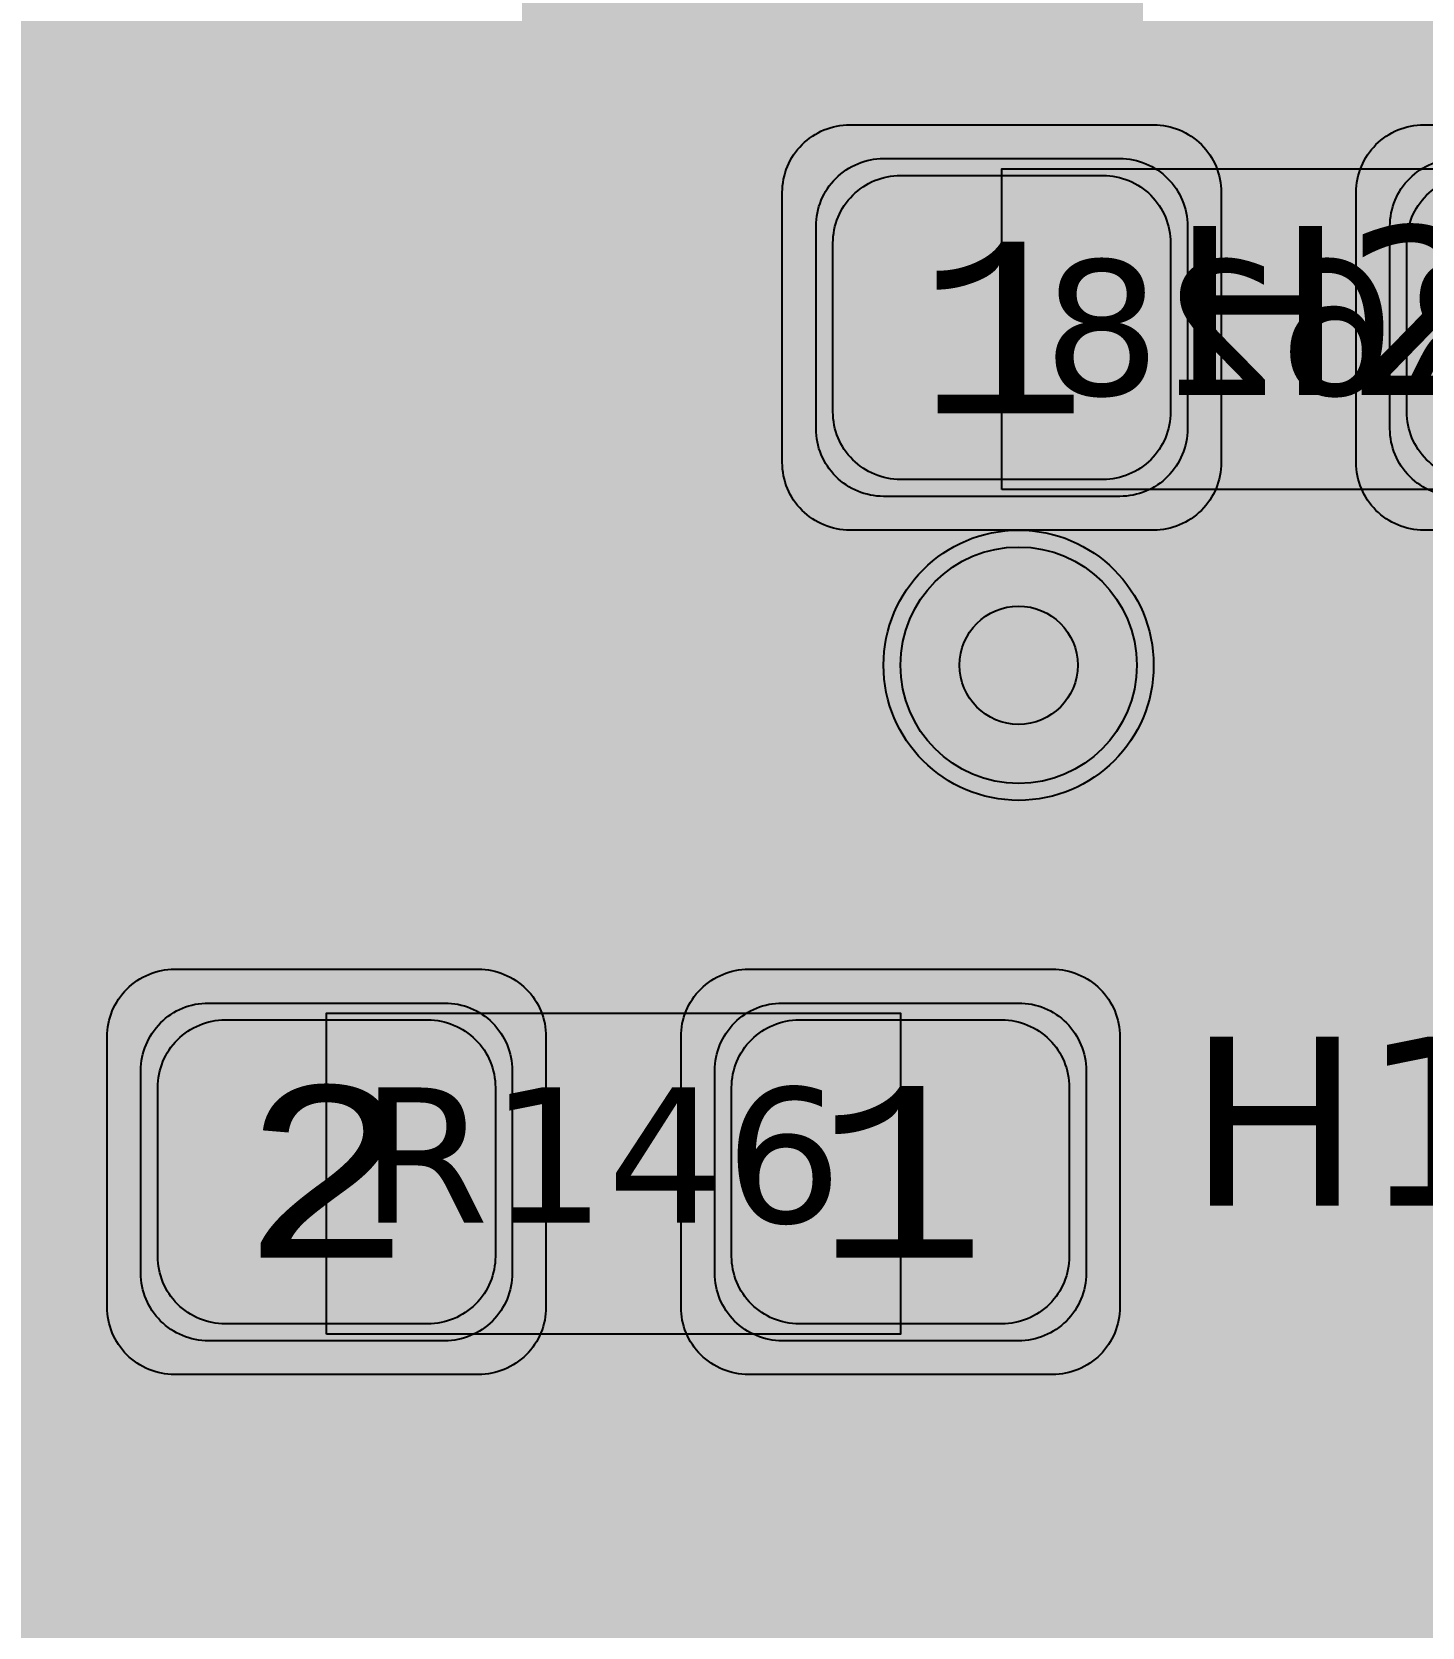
# Model space of a CAD drawing. Extents: x -28 to 199, y -61 to 255.
# Drawn here: x 161.277 to 165.395, y 140.652 to 145.375 of the extents above; entities that cross this region are included whole.
import ezdxf
from ezdxf.enums import TextEntityAlignment as Align

# ---------------------------------------------------------------- set-up
doc = ezdxf.new("R2010")
doc.units = 0
doc.header["$MEASUREMENT"] = 0
for name, color, linetype in [('ASSEMBLY_OUTLINES_BTM', 191, 'CONTINUOUS'), ('ASSEMBLY_OUTLINES_TOP', 102, 'CONTINUOUS'), ('ASSEMBLY_PART_NUMBERS_BTM', 191, 'CONTINUOUS'), ('ASSEMBLY_PART_NUMBERS_TOP', 102, 'CONTINUOUS'), ('ASSEMBLY_REF_DES_BTM', 191, 'CONTINUOUS'), ('ASSEMBLY_REF_DES_TOP', 102, 'CONTINUOUS'), ('DRILL_DRAWING', 21, 'CONTINUOUS'), ('GENERATED_SILKSCREEN_BTM', 255, 'CONTINUOUS'), ('GENERATED_SILKSCREEN_TOP', 140, 'CONTINUOUS'), ('PART_PADS_SMD_BTM', 10, 'CONTINUOUS'), ('PART_PADS_SMD_TOP', 150, 'CONTINUOUS'), ('PIN_NUMBERS_BTM', 8, 'CONTINUOUS'), ('PIN_NUMBERS_TOP', 8, 'CONTINUOUS'), ('PLACEMENT_OUTLINES_BTM', 222, 'CONTINUOUS'), ('PLACEMENT_OUTLINES_TOP', 130, 'CONTINUOUS'), ('PLANE_SHAPES_LAYER_2', 230, 'CONTINUOUS'), ('PLANE_SHAPES_LAYER_3', 81, 'CONTINUOUS'), ('SILKSCREEN_OUTLINES_BTM', 211, 'CONTINUOUS'), ('SILKSCREEN_OUTLINES_TOP', 150, 'CONTINUOUS'), ('SILKSCREEN_REF_DES_BTM', 211, 'CONTINUOUS'), ('SILKSCREEN_REF_DES_TOP', 150, 'CONTINUOUS'), ('SOLDERMASK_PADS_BTM', 12, 'CONTINUOUS'), ('SOLDERMASK_PADS_TOP', 180, 'CONTINUOUS'), ('SOLDERPASTE_PADS_BTM', 12, 'CONTINUOUS'), ('SOLDERPASTE_PADS_TOP', 180, 'CONTINUOUS'), ('TRACES_LAYER_2', 230, 'CONTINUOUS'), ('TRACES_LAYER_BOTTOM', 10, 'CONTINUOUS'), ('TRACES_LAYER_TOP', 150, 'CONTINUOUS'), ('VIA_HOLES_LAYER_2', 30, 'CONTINUOUS'), ('VIA_HOLES_LAYER_3', 30, 'CONTINUOUS'), ('VIA_HOLES_LAYER_BOTTOM', 30, 'CONTINUOUS'), ('VIA_HOLES_LAYER_TOP', 30, 'CONTINUOUS'), ('VIA_PADS_LAYER_2', 230, 'CONTINUOUS'), ('VIA_PADS_LAYER_3', 81, 'CONTINUOUS'), ('VIA_PADS_LAYER_BOTTOM', 10, 'CONTINUOUS'), ('VIA_PADS_LAYER_TOP', 150, 'CONTINUOUS')]:
    doc.layers.add(name, color=color, linetype=linetype)
doc.styles.add('COURIER_NEW', font='COUR.TTF')
doc.styles.add('VERDANA', font='verdana.TTF')
doc.styles.add('VERIBEST_GERBER_0', font='txt')

msp = doc.modelspace()

# ---------------------------------------------------------------- hatches: boundary and pattern name
at = {"layer": 'PLANE_SHAPES_LAYER_2'}
h = msp.add_hatch(color=256, dxfattribs=at)
h.paths.add_polyline_path([(169.5, 129.25), (149.5, 129.25), (142.25, 122), (142.25, 90.5), (147.5, 90.5), (147.5, 80), (154, 80), (154, 69.25), (131.75, 69.25), (131.75, 73.25), (121.25, 73.25), (121.25, 81), (110.5, 81), (110.5, 125.75), (106.5, 125.75), (106.5, 128.75), (93.5, 128.75), (93.5, 120.25), (91.75, 120.25), (91.75, 121.5), (80, 121.5), (80, 118.25), (73.25, 118.25), (73.25, 124.5), (67.5, 124.5), (67.5, 128), (57.75, 128), (57.75, 120.25), (55.25, 120.25), (55.25, 121.5), (47.5, 121.5), (47.5, 119), (35, 119), (35, 134.75), (32.75, 134.75), (32.75, 159.75), (29.25, 159.75), (29.25, 175.25), (22.5, 175.25), (22.5, 195.25), (17.25, 195.25), (17.25, 198), (22.5, 198), (22.5, 216.5), (40.25, 216.5), (40.25, 235.5), (54.5, 235.5), (54.5, 254), (87.25, 254), (87.25, 236.25), (86.25, 236.25), (86.25, 228.75), (81, 228.75), (81, 218.75), (95.25, 218.75), (95.25, 194.5), (87, 194.5), (87, 172), (131.1, 172), (131.1, 208.75), (115.5, 208.75), (115.5, 213.75), (106.75, 213.75), (106.75, 218.75), (110.25, 222.25), (110.25, 226.25), (142.5, 226.25), (142.5, 221.5), (160.5, 221.5), (160.5, 240.75), (169.5, 240.75)])
h.paths.add_polyline_path([(35.5, 149.5), (41.75, 149.5), (41.75, 152), (39.25, 152), (39.25, 154), (37.75, 154), (37.75, 152), (35.5, 152)], flags=16)
h.paths.add_polyline_path([(37.5, 125.75), (37.5, 128.75), (42.75, 128.75), (42.75, 125.75)], flags=16)
h.paths.add_polyline_path([(52, 127.75), (52, 130.75), (54.25, 130.75), (54.25, 127.75)], flags=16)
h.paths.add_polyline_path([(50.75, 219.5), (50.75, 226.5), (71.75, 226.5), (71.75, 219.5)], flags=16)
h.paths.add_polyline_path([(66.5, 150.75), (66.5, 177.5), (72.25, 177.5), (72.25, 150.75)], flags=16)
h.paths.add_polyline_path([(47.25, 185.25), (73, 185.25), (73, 188.25), (70.25, 188.25), (70.25, 191), (47.25, 191)], flags=16)
h.paths.add_polyline_path([(84.5, 208), (84.5, 212.75), (85, 212.75), (85, 208)], flags=16)
h.paths.add_polyline_path([(61.5, 137.25), (87.75, 137.25), (87.75, 140.5), (84.75, 140.5), (84.75, 143), (61.5, 143)], flags=16)
h.paths.add_polyline_path([(88.75, 127), (88.75, 130), (91, 130), (91, 127)], flags=16)
h.paths.add_polyline_path([(85.5, 130.25), (85.5, 132.5), (91, 132.5), (91, 130.25)], flags=16)
h.paths.add_polyline_path([(108.75, 142.25), (135.75, 142.25), (135.75, 145.75), (132.25, 145.75), (132.25, 149), (108.75, 149)], flags=16)
h.paths.add_polyline_path([(114.25, 126.75), (140.75, 126.75), (140.75, 129.75), (137.25, 129.75), (137.25, 133), (114.25, 133)], flags=16)
h.paths.add_polyline_path([(155.25, 180.25), (166.25, 180.25), (166.25, 186.25), (152.25, 186.25), (152.25, 183), (155.25, 183)], flags=16)
at = {"layer": 'PLANE_SHAPES_LAYER_3'}
h = msp.add_hatch(color=256, dxfattribs=at)
h.paths.add_polyline_path([(169.5, 129.25), (149.5, 129.25), (142.25, 122), (142.25, 90.5), (147.5, 90.5), (147.5, 80), (154, 80), (154, 69.25), (131.75, 69.25), (131.75, 73.25), (121.25, 73.25), (121.25, 81), (110.5, 81), (110.5, 125.75), (106.5, 125.75), (106.5, 128.75), (93.5, 128.75), (93.5, 120.25), (91.75, 120.25), (91.75, 121.5), (80, 121.5), (80, 118.25), (73.25, 118.25), (73.25, 124.5), (67.5, 124.5), (67.5, 127.75), (58.25, 127.75), (58.25, 130.25), (88.75, 130.25), (88.75, 127), (91, 127), (91, 132.5), (55, 132.5), (55, 131.25), (52, 131.25), (52, 127.75), (55, 127.75), (55, 127.25), (57.75, 127.25), (57.75, 120.25), (55.25, 120.25), (55.25, 121.5), (47.5, 121.5), (47.5, 119), (35, 119), (35, 134.75), (32.75, 134.75), (32.75, 159.75), (29.25, 159.75), (29.25, 175.25), (22.5, 175.25), (22.5, 195.25), (17.25, 195.25), (17.25, 198), (22.5, 198), (22.5, 216.5), (40.25, 216.5), (40.25, 235.5), (54.5, 235.5), (54.5, 254), (87.25, 254), (87.25, 236.25), (86.25, 236.25), (86.25, 228.75), (81, 228.75), (81, 218.75), (95.25, 218.75), (95.25, 194.5), (87, 194.5), (87, 172), (131.1, 172), (131.1, 208.75), (115.5, 208.75), (115.5, 213.75), (106.75, 213.75), (106.75, 218.75), (110.25, 222.25), (110.25, 226.25), (142.5, 226.25), (142.5, 221.5), (160.5, 221.5), (160.5, 240.75), (169.5, 240.75)])
h.paths.add_polyline_path([(35.5, 149.5), (41.75, 149.5), (41.75, 152), (39.25, 152), (39.25, 154), (37.75, 154), (37.75, 152), (35.5, 152)], flags=16)
h.paths.add_polyline_path([(37.5, 125.75), (37.5, 128.75), (42.75, 128.75), (42.75, 125.75)], flags=16)
h.paths.add_polyline_path([(50.75, 219.5), (50.75, 226.5), (71.75, 226.5), (71.75, 219.5)], flags=16)
h.paths.add_polyline_path([(66.5, 150.75), (66.5, 177.5), (72.25, 177.5), (72.25, 150.75)], flags=16)
h.paths.add_polyline_path([(47.25, 185.25), (73, 185.25), (73, 188.25), (70.25, 188.25), (70.25, 191), (47.25, 191)], flags=16)
h.paths.add_polyline_path([(84.5, 208), (84.5, 212.75), (85, 212.75), (85, 208)], flags=16)
h.paths.add_polyline_path([(61.5, 137.25), (87.75, 137.25), (87.75, 140.5), (84.75, 140.5), (84.75, 143), (61.5, 143)], flags=16)
h.paths.add_polyline_path([(108.75, 142.25), (135.75, 142.25), (135.75, 145.75), (132.25, 145.75), (132.25, 149), (108.75, 149)], flags=16)
h.paths.add_polyline_path([(114.25, 126.75), (140.75, 126.75), (140.75, 129.75), (137.25, 129.75), (137.25, 133), (114.25, 133)], flags=16)
h.paths.add_polyline_path([(155.25, 180.25), (166.25, 180.25), (166.25, 186.25), (152.25, 186.25), (152.25, 183), (155.25, 183)], flags=16)
at = {"layer": 'VIA_HOLES_LAYER_2'}
h = msp.add_hatch(color=256, dxfattribs=at)
edge = h.paths.add_edge_path()
edge.add_arc((164.2, 143.5), 0.175, 0, 360)
at = {"layer": 'VIA_HOLES_LAYER_3'}
h = msp.add_hatch(color=256, dxfattribs=at)
edge = h.paths.add_edge_path()
edge.add_arc((164.2, 143.5), 0.175, 0, 360)
at = {"layer": 'VIA_HOLES_LAYER_BOTTOM'}
h = msp.add_hatch(color=256, dxfattribs=at)
edge = h.paths.add_edge_path()
edge.add_arc((164.2, 143.5), 0.175, 0, 360)
at = {"layer": 'VIA_HOLES_LAYER_TOP'}
h = msp.add_hatch(color=256, dxfattribs=at)
edge = h.paths.add_edge_path()
edge.add_arc((164.2, 143.5), 0.175, 0, 360)

# ---------------------------------------------------------------- linework, layer by layer
at = {"layer": 'ASSEMBLY_OUTLINES_BTM'}
msp.add_lwpolyline([(164.15, 144.02), (164.15, 144.97), (165.85, 144.97), (165.85, 144.02)], close=True, dxfattribs=at)
at = {"layer": 'ASSEMBLY_OUTLINES_TOP'}
msp.add_lwpolyline([(162.15, 141.52), (162.15, 142.47), (163.85, 142.47), (163.85, 141.52)], close=True, dxfattribs=at)
at = {"layer": 'GENERATED_SILKSCREEN_BTM', "const_width": 0.15}
for points in [[(165.283844, 144.970005, 1.1642e-05), (165.283836, 144.969995), (164.716164, 144.969995, 1.1642e-05), (164.716156, 144.970005), (165.283844, 144.970005)], [(165.292098, 144.019995), (164.707902, 144.019995, 1.22306e-05), (164.707911, 144.020005), (165.292089, 144.020005, 1.22306e-05), (165.292098, 144.019995)]]:
    msp.add_lwpolyline(points, format="xyb", dxfattribs=at)
for points in [[(161.3508, 144.6232), (161.2164, 144.5136), (161.2132, 144.5096), (161.2116, 144.5032), (161.2124, 144.4984), (161.214, 144.4944), (161.2164, 144.4912), (161.2204, 144.488), (161.2244, 144.4856), (161.2284, 144.4848), (161.2324, 144.4848), (161.2356, 144.4872), (161.3668, 144.5936), (161.626, 144.5936), (161.7492, 144.4928), (161.7492, 144.2056), (161.6404, 144.2944), (161.6372, 144.2952), (161.6356, 144.296), (161.6348, 144.296), (161.6348, 144.2968), (161.6308, 144.2976), (161.3612, 144.2976), (161.358, 144.2968), (161.358, 144.296), (161.3564, 144.296), (161.354, 144.2952), (161.3516, 144.2944), (161.2164, 144.1856), (161.2156, 144.1832), (161.214, 144.1824), (161.2132, 144.1816), (161.2132, 144.18), (161.2116, 144.1744), (161.2108, 144.172), (161.2108, 143.952), (161.2116, 143.948), (161.2132, 143.9448), (161.214, 143.9416), (161.2164, 143.9392), (161.3508, 143.8296), (161.3548, 143.828), (161.3556, 143.8272), (161.358, 143.8272), (161.3588, 143.8264), (161.3596, 143.8264), (161.3612, 143.8264), (161.6308, 143.8264), (161.634, 143.8272), (161.6372, 143.828), (161.6404, 143.8296), (161.7748, 143.9392), (161.7772, 143.9408), (161.778, 143.9416), (161.7796, 143.944), (161.7812, 143.9496), (161.782, 143.952), (161.782, 144.5008), (161.7812, 144.5048), (161.7796, 144.508), (161.778, 144.5096), (161.7772, 144.5112), (161.7748, 144.5136), (161.6404, 144.6232), (161.6372, 144.624), (161.6356, 144.6248), (161.634, 144.6256), (161.6308, 144.6264), (161.3612, 144.6264), (161.358, 144.6256), (161.3564, 144.6248), (161.354, 144.624), (161.3508, 144.6232)], [(162.3876, 144.3512), (162.3908, 144.3504), (162.3932, 144.3496), (162.3964, 144.348), (162.5052, 144.26), (162.5052, 144.5936), (161.9828, 144.5936), (161.9772, 144.5952), (161.9724, 144.5984), (161.97, 144.604), (161.9692, 144.6096), (161.97, 144.616), (161.9724, 144.6208), (161.9772, 144.6248), (161.9828, 144.6264), (162.5228, 144.6264), (162.5284, 144.6248), (162.5332, 144.6208), (162.5372, 144.616), (162.5388, 144.6104), (162.5388, 144.2256), (162.538, 144.22), (162.5356, 144.216), (162.5324, 144.2136), (162.5268, 144.212), (162.5236, 144.2104), (162.5196, 144.2096), (162.5156, 144.2104), (162.5124, 144.2128), (162.382, 144.3192), (162.1236, 144.3192), (161.9988, 144.2176), (161.9988, 143.96), (162.1236, 143.86), (162.382, 143.86), (162.5124, 143.9656), (162.518, 143.968), (162.5228, 143.968), (162.5284, 143.9648), (162.5324, 143.9608), (162.5356, 143.9552), (162.5372, 143.9496), (162.5364, 143.9464), (162.5356, 143.944), (162.534, 143.9416), (162.5316, 143.94), (162.3964, 143.8296), (162.394, 143.828), (162.3908, 143.828), (162.3876, 143.8264), (162.118, 143.8264), (162.1164, 143.8264), (162.1148, 143.8272), (162.114, 143.8272), (162.1124, 143.828), (162.1108, 143.828), (162.1076, 143.8296), (161.9724, 143.94), (161.97, 143.9424), (161.9692, 143.944), (161.9676, 143.9488), (161.9668, 143.952), (161.9668, 144.2256), (161.9676, 144.2288), (161.9692, 144.2336), (161.9692, 144.2352), (161.9708, 144.236), (161.9716, 144.2376), (161.9724, 144.2392), (162.1076, 144.348), (162.1116, 144.3496), (162.1148, 144.3504), (162.118, 144.3512), (162.3876, 144.3512)], [(163.1508, 143.8296), (163.2852, 143.9392), (163.2892, 143.9416), (163.29, 143.9448), (163.2916, 143.948), (163.2924, 143.952), (163.2924, 144.5008), (163.2916, 144.5048), (163.29, 144.508), (163.2884, 144.5096), (163.2876, 144.5112), (163.286, 144.5136), (163.1508, 144.6232), (163.1484, 144.624), (163.146, 144.6248), (163.1452, 144.6256), (163.142, 144.6264), (162.8724, 144.6264), (162.8684, 144.6256), (162.8668, 144.6248), (162.8644, 144.624), (162.862, 144.6232), (162.7268, 144.5136), (162.7236, 144.5096), (162.722, 144.5032), (162.7228, 144.4984), (162.7244, 144.4944), (162.7268, 144.4912), (162.7308, 144.488), (162.7348, 144.4856), (162.7388, 144.4848), (162.7428, 144.4848), (162.746, 144.4872), (162.878, 144.5936), (163.1364, 144.5936), (163.2596, 144.4928), (163.2596, 143.96), (163.1364, 143.8592), (162.878, 143.8592), (162.746, 143.9656), (162.7428, 143.9672), (162.7388, 143.968), (162.7348, 143.9672), (162.7308, 143.9648), (162.7268, 143.9616), (162.7244, 143.9576), (162.7228, 143.9528), (162.722, 143.948), (162.7236, 143.9432), (162.7268, 143.9392), (162.862, 143.8296), (162.8652, 143.828), (162.866, 143.8272), (162.8684, 143.8272), (162.8692, 143.8264), (162.87, 143.8264), (162.8724, 143.8264), (163.142, 143.8264), (163.1452, 143.8272), (163.1484, 143.828), (163.1508, 143.8296)], [(161.7492, 144.164), (161.7492, 143.96), (161.626, 143.8592), (161.3676, 143.8592), (161.2428, 143.96), (161.2428, 144.164), (161.3676, 144.2656), (161.626, 144.2656), (161.7492, 144.164)], [(161.556, 142.9432), (161.4216, 142.8336), (161.4192, 142.8296), (161.4184, 142.8264), (161.4168, 142.824), (161.416, 142.8208), (161.416, 142.7112), (161.4168, 142.708), (161.4184, 142.7032), (161.4192, 142.6992), (161.4216, 142.6976), (161.9544, 142.2648), (161.9544, 142.1792), (161.432, 142.1792), (161.4264, 142.1776), (161.4216, 142.1744), (161.4192, 142.1688), (161.4184, 142.1624), (161.4192, 142.1568), (161.4216, 142.1512), (161.4264, 142.148), (161.432, 142.1464), (161.9712, 142.1464), (161.9776, 142.148), (161.9816, 142.152), (161.9856, 142.156), (161.9872, 142.1624), (161.9872, 142.272), (161.9864, 142.2744), (161.9848, 142.28), (161.9832, 142.2824), (161.9824, 142.284), (161.98, 142.2856), (161.448, 142.7192), (161.448, 142.8128), (161.5728, 142.9136), (161.8312, 142.9136), (161.9616, 142.8072), (161.9672, 142.8056), (161.9728, 142.8064), (161.9776, 142.8088), (161.9816, 142.8136), (161.984, 142.8184), (161.9848, 142.824), (161.984, 142.8296), (161.9824, 142.832), (161.98, 142.8336), (161.8456, 142.9432), (161.8424, 142.944), (161.8408, 142.9448), (161.8392, 142.9456), (161.836, 142.9464), (161.5664, 142.9464), (161.5632, 142.9456), (161.5616, 142.9448), (161.5592, 142.944), (161.556, 142.9432)], [(162.1992, 142.6512), (162.2248, 142.5744), (162.1992, 142.4976), (162.1992, 142.4952), (162.1984, 142.492), (162.1984, 142.2448), (162.1984, 142.2424), (162.1992, 142.24), (162.2, 142.2368), (162.2032, 142.2336), (162.2832, 142.1512), (162.2872, 142.148), (162.2912, 142.1472), (162.2944, 142.1464), (162.588, 142.1464), (162.5904, 142.1464), (162.5928, 142.1472), (162.596, 142.148), (162.5992, 142.1512), (162.6792, 142.2336), (162.6832, 142.2368), (162.684, 142.24), (162.684, 142.2448), (162.684, 142.492), (162.684, 142.4952), (162.684, 142.4968), (162.6832, 142.4976), (162.6576, 142.5744), (162.6832, 142.6512), (162.684, 142.652), (162.684, 142.6568), (162.684, 142.8488), (162.684, 142.852), (162.6832, 142.856), (162.6792, 142.86), (162.5992, 142.9424), (162.596, 142.9448), (162.5928, 142.9456), (162.5904, 142.9464), (162.588, 142.9464), (162.2944, 142.9464), (162.2912, 142.9456), (162.2872, 142.9448), (162.2832, 142.9424), (162.2032, 142.86), (162.2, 142.8552), (162.1992, 142.852), (162.1984, 142.8488), (162.1984, 142.6568), (162.1984, 142.6536), (162.1992, 142.652), (162.1992, 142.6512)], [(162.9256, 142.6424), (162.9232, 142.644), (162.9224, 142.648), (162.9208, 142.652), (162.92, 142.656), (162.92, 142.8208), (162.9208, 142.8248), (162.9224, 142.8272), (162.9224, 142.8296), (162.9232, 142.8304), (162.9248, 142.8312), (162.9256, 142.8328), (163.0616, 142.9432), (163.0656, 142.9448), (163.0688, 142.9456), (163.072, 142.9464), (163.4752, 142.9464), (163.4824, 142.9448), (163.4872, 142.9408), (163.4912, 142.936), (163.4928, 142.9304), (163.4928, 142.1624), (163.4912, 142.156), (163.4872, 142.152), (163.4824, 142.1496), (163.4768, 142.1488), (163.4704, 142.1496), (163.4648, 142.152), (163.4608, 142.156), (163.4592, 142.1624), (163.4592, 142.5304), (163.0832, 142.5304), (162.952, 142.1576), (162.9488, 142.152), (162.9432, 142.1488), (162.9376, 142.148), (162.932, 142.1496), (162.9272, 142.152), (162.9232, 142.156), (162.9216, 142.1616), (162.9224, 142.168), (163.0536, 142.5408), (162.9256, 142.6424)], [(162.652, 142.84), (162.652, 142.6584), (162.6304, 142.5896), (162.2536, 142.5896), (162.2304, 142.6584), (162.2304, 142.84), (162.3016, 142.9136), (162.58, 142.9136), (162.652, 142.84)], [(163.4592, 142.9136), (163.0768, 142.9136), (162.952, 142.8128), (162.952, 142.664), (163.0768, 142.5624), (163.4592, 142.5624), (163.4592, 142.9136)], [(162.652, 142.4888), (162.652, 142.252), (162.58, 142.1792), (162.3016, 142.1792), (162.2304, 142.252), (162.2304, 142.4888), (162.2536, 142.5576), (162.6304, 142.5576), (162.652, 142.4888)], [(161.8092, 140.8292), (161.8156, 140.8276), (161.8196, 140.8244), (161.8212, 140.8188), (161.822, 140.8124), (161.8212, 140.8068), (161.8196, 140.8012), (161.8156, 140.7972), (161.8092, 140.7964), (161.4972, 140.7964), (161.4916, 140.7972), (161.4868, 140.8012), (161.4844, 140.8068), (161.4836, 140.8124), (161.4844, 140.8188), (161.4868, 140.8244), (161.4916, 140.8276), (161.4972, 140.8292), (161.638, 140.8292), (161.638, 141.5804), (161.6388, 141.586), (161.6412, 141.59), (161.6452, 141.5924), (161.6508, 141.5932), (161.6548, 141.594), (161.6588, 141.594), (161.662, 141.5924), (161.6652, 141.5892), (161.8212, 141.37), (161.8228, 141.3668), (161.8236, 141.3644), (161.8236, 141.3588), (161.8212, 141.354), (161.8172, 141.35), (161.8124, 141.3468), (161.8068, 141.3452), (161.8036, 141.3452), (161.8012, 141.346), (161.7972, 141.3508), (161.6692, 141.53), (161.6692, 140.8292), (161.8092, 140.8292)], [(162.6252, 141.0876), (162.1948, 141.5164), (162.1948, 141.0876), (162.6252, 141.0876)], [(162.1948, 140.8124), (162.194, 140.806), (162.19, 140.802), (162.1844, 140.7996), (162.1788, 140.7988), (162.1732, 140.7996), (162.1684, 140.802), (162.1644, 140.806), (162.1628, 140.8124), (162.1628, 141.0548), (162.1252, 141.0548), (162.1196, 141.0564), (162.1148, 141.0596), (162.1124, 141.0652), (162.1116, 141.0708), (162.1124, 141.0772), (162.1148, 141.0828), (162.1196, 141.0868), (162.1252, 141.0876), (162.1628, 141.0876), (162.1628, 141.558), (162.1636, 141.562), (162.166, 141.5652), (162.1692, 141.5684), (162.1732, 141.5708), (162.178, 141.5724), (162.1828, 141.5732), (162.1868, 141.5724), (162.1908, 141.5692), (162.6764, 141.0836), (162.6796, 141.0788), (162.6812, 141.074), (162.6804, 141.0692), (162.6772, 141.0636), (162.6756, 141.0596), (162.6724, 141.0572), (162.6692, 141.0556), (162.6652, 141.0548), (162.1948, 141.0548), (162.1948, 140.8124)], [(163.2948, 140.7996), (163.43, 140.9092), (163.4324, 140.9108), (163.434, 140.9132), (163.4348, 140.9156), (163.4348, 140.918), (163.434, 140.9236), (163.4308, 140.9292), (163.4268, 140.9332), (163.422, 140.9364), (163.4164, 140.9372), (163.4108, 140.9356), (163.2804, 140.8292), (163.022, 140.8292), (162.8972, 140.93), (162.8972, 141.0788), (163.0204, 141.1804), (163.1532, 141.1804), (163.1596, 141.182), (163.1636, 141.1852), (163.166, 141.1908), (163.1668, 141.1964), (163.166, 141.202), (163.1636, 141.2068), (163.1596, 141.2108), (163.1532, 141.2124), (163.0204, 141.2124), (162.8972, 141.314), (162.8972, 141.4628), (163.022, 141.5636), (163.2804, 141.5636), (163.4108, 141.4572), (163.4164, 141.4556), (163.422, 141.4564), (163.4268, 141.4588), (163.4308, 141.4636), (163.434, 141.4684), (163.4348, 141.474), (163.4348, 141.4772), (163.434, 141.4796), (163.4324, 141.482), (163.43, 141.4836), (163.2948, 141.5932), (163.2924, 141.594), (163.29, 141.5948), (163.2892, 141.5956), (163.286, 141.5964), (163.0164, 141.5964), (163.0124, 141.5956), (163.0108, 141.5948), (163.0092, 141.594), (163.006, 141.5932), (162.8708, 141.4836), (162.8684, 141.4796), (162.8676, 141.4764), (162.866, 141.474), (162.8652, 141.4708), (162.8652, 141.306), (162.866, 141.3036), (162.8676, 141.298), (162.8684, 141.294), (162.8708, 141.2924), (162.9884, 141.1964), (162.8708, 141.1004), (162.87, 141.0988), (162.8684, 141.0972), (162.8676, 141.0964), (162.8676, 141.0948), (162.866, 141.0892), (162.8652, 141.0868), (162.8652, 140.922), (162.866, 140.918), (162.8676, 140.9148), (162.8684, 140.9116), (162.8708, 140.9092), (163.006, 140.7996), (163.0092, 140.798), (163.01, 140.7972), (163.0124, 140.7972), (163.0132, 140.7964), (163.014, 140.7964), (163.0164, 140.7964), (163.286, 140.7964), (163.2892, 140.7972), (163.2924, 140.798), (163.2948, 140.7996)], [(163.626, 141.2924), (163.6236, 141.294), (163.6228, 141.298), (163.6212, 141.302), (163.6204, 141.306), (163.6204, 141.4708), (163.6212, 141.4748), (163.6228, 141.4772), (163.6228, 141.4796), (163.6236, 141.4804), (163.6252, 141.4812), (163.626, 141.4828), (163.762, 141.5932), (163.766, 141.5948), (163.7692, 141.5956), (163.7724, 141.5964), (164.1756, 141.5964), (164.1828, 141.5948), (164.1876, 141.5908), (164.1916, 141.586), (164.1932, 141.5804), (164.1932, 140.8124), (164.1916, 140.806), (164.1876, 140.802), (164.1828, 140.7996), (164.1772, 140.7988), (164.1708, 140.7996), (164.1652, 140.802), (164.1612, 140.806), (164.1596, 140.8124), (164.1596, 141.1804), (163.7836, 141.1804), (163.6524, 140.8076), (163.6492, 140.802), (163.6436, 140.7988), (163.638, 140.798), (163.6324, 140.7996), (163.6276, 140.802), (163.6236, 140.806), (163.622, 140.8116), (163.6228, 140.818), (163.754, 141.1908), (163.626, 141.2924)], [(164.1596, 141.5636), (163.7772, 141.5636), (163.6524, 141.4628), (163.6524, 141.314), (163.7772, 141.2124), (164.1596, 141.2124), (164.1596, 141.5636)]]:
    msp.add_lwpolyline(points, dxfattribs=at)
at = {"layer": 'GENERATED_SILKSCREEN_TOP', "const_width": 0.15}
for points in [[(164.3852, 144.6592), (164.3788, 144.6576), (164.3756, 144.6544), (164.3732, 144.6488), (164.3724, 144.6424), (164.3732, 144.6368), (164.3756, 144.6312), (164.3788, 144.6272), (164.3852, 144.6264), (164.6972, 144.6264), (164.7028, 144.6272), (164.7076, 144.6312), (164.71, 144.6368), (164.7108, 144.6424), (164.71, 144.6488), (164.7076, 144.6544), (164.7028, 144.6576), (164.6972, 144.6592), (164.5564, 144.6592), (164.5564, 145.4104), (164.5556, 145.416), (164.5532, 145.42), (164.5492, 145.4224), (164.5436, 145.4232), (164.5396, 145.424), (164.5356, 145.424), (164.5324, 145.4224), (164.5292, 145.4192), (164.3732, 145.2), (164.3708, 145.1944), (164.3708, 145.1888), (164.3732, 145.184), (164.3772, 145.18), (164.382, 145.1768), (164.3876, 145.1752), (164.3908, 145.1752), (164.3932, 145.176), (164.3972, 145.1808), (164.5252, 145.36), (164.5252, 144.6592), (164.3852, 144.6592)], [(162.7572, 144.6424), (162.7588, 144.636), (162.7628, 144.632), (162.7676, 144.6296), (162.7732, 144.6288), (162.7796, 144.6296), (162.7852, 144.632), (162.7892, 144.636), (162.7908, 144.6424), (162.7908, 145.0104), (163.2972, 145.0104), (163.2972, 144.6424), (163.298, 144.636), (163.302, 144.632), (163.3076, 144.6296), (163.3132, 144.6288), (163.3188, 144.6296), (163.3236, 144.632), (163.3276, 144.636), (163.3292, 144.6424), (163.3292, 145.4104), (163.3276, 145.416), (163.3236, 145.4208), (163.3188, 145.4232), (163.3132, 145.424), (163.3076, 145.4232), (163.302, 145.4208), (163.298, 145.416), (163.2972, 145.4104), (163.2972, 145.0424), (162.7908, 145.0424), (162.7908, 145.4104), (162.7892, 145.416), (162.7852, 145.4208), (162.7796, 145.4232), (162.7732, 145.424), (162.7676, 145.4232), (162.7628, 145.4208), (162.7588, 145.416), (162.7572, 145.4104), (162.7572, 144.6424)], [(163.9452, 145.4232), (164.0796, 145.3136), (164.082, 145.3096), (164.0828, 145.3064), (164.0844, 145.304), (164.0852, 145.3008), (164.0852, 145.1912), (164.0844, 145.188), (164.0828, 145.1832), (164.082, 145.1792), (164.0796, 145.1776), (163.5468, 144.7448), (163.5468, 144.6592), (164.0692, 144.6592), (164.0748, 144.6576), (164.0796, 144.6544), (164.082, 144.6488), (164.0828, 144.6424), (164.082, 144.6368), (164.0796, 144.6312), (164.0748, 144.628), (164.0692, 144.6264), (163.53, 144.6264), (163.5236, 144.628), (163.5196, 144.632), (163.5156, 144.636), (163.514, 144.6424), (163.514, 144.752), (163.5148, 144.7544), (163.5164, 144.76), (163.518, 144.7624), (163.5196, 144.764), (163.5212, 144.7656), (164.0532, 145.1992), (164.0532, 145.2928), (163.9284, 145.3936), (163.67, 145.3936), (163.5396, 145.2872), (163.534, 145.2856), (163.5284, 145.2864), (163.5236, 145.2888), (163.5204, 145.2936), (163.5172, 145.2984), (163.5164, 145.304), (163.5164, 145.3072), (163.5172, 145.3096), (163.5212, 145.3136), (163.6556, 145.4232), (163.6588, 145.424), (163.6612, 145.4248), (163.662, 145.4256), (163.6652, 145.4264), (163.9348, 145.4264), (163.938, 145.4256), (163.9388, 145.4256), (163.9396, 145.4248), (163.942, 145.424), (163.9452, 145.4232)], [(161.9788, 142.8792), (161.9724, 142.8776), (161.9692, 142.8744), (161.9668, 142.8688), (161.966, 142.8624), (161.9668, 142.8568), (161.9692, 142.8512), (161.9724, 142.8472), (161.9788, 142.8464), (162.2908, 142.8464), (162.2964, 142.8472), (162.3012, 142.8512), (162.3036, 142.8568), (162.3044, 142.8624), (162.3036, 142.8688), (162.3012, 142.8744), (162.2964, 142.8776), (162.2908, 142.8792), (162.15, 142.8792), (162.15, 143.6304), (162.1492, 143.636), (162.1468, 143.64), (162.1428, 143.6424), (162.1372, 143.6432), (162.1332, 143.644), (162.1292, 143.644), (162.126, 143.6424), (162.1228, 143.6392), (161.9668, 143.42), (161.9644, 143.4144), (161.9644, 143.4088), (161.9668, 143.404), (161.9708, 143.4), (161.9756, 143.3968), (161.9812, 143.3952), (161.9844, 143.3952), (161.9868, 143.396), (161.9908, 143.4008), (162.1188, 143.58), (162.1188, 142.8792), (161.9788, 142.8792)], [(162.6468, 143.1376), (163.0772, 143.5664), (163.0772, 143.1376), (162.6468, 143.1376)], [(161.1404, 143.6136), (161.5228, 143.6136), (161.6476, 143.5128), (161.6476, 143.364), (161.5228, 143.2624), (161.1404, 143.2624), (161.1404, 143.6136)], [(163.0772, 142.8624), (163.078, 142.856), (163.082, 142.852), (163.0876, 142.8496), (163.0932, 142.8488), (163.0988, 142.8496), (163.1036, 142.852), (163.1076, 142.856), (163.1092, 142.8624), (163.1092, 143.1048), (163.1468, 143.1048), (163.1524, 143.1064), (163.1572, 143.1096), (163.1596, 143.1152), (163.1604, 143.1208), (163.1596, 143.1272), (163.1572, 143.1328), (163.1524, 143.1368), (163.1468, 143.1376), (163.1092, 143.1376), (163.1092, 143.608), (163.1084, 143.612), (163.106, 143.6152), (163.1028, 143.6184), (163.0988, 143.6208), (163.094, 143.6224), (163.0892, 143.6232), (163.0852, 143.6224), (163.0812, 143.6192), (162.5956, 143.1336), (162.5924, 143.1288), (162.5908, 143.124), (162.5916, 143.1192), (162.5948, 143.1136), (162.5964, 143.1096), (162.5996, 143.1072), (162.6028, 143.1056), (162.6068, 143.1048), (163.0772, 143.1048), (163.0772, 142.8624)], [(163.3804, 143.184), (163.3804, 142.98), (163.5036, 142.8792), (163.762, 142.8792), (163.8868, 142.98), (163.8868, 143.184), (163.762, 143.2856), (163.5036, 143.2856), (163.3804, 143.184)], [(164.1504, 140.4292), (164.1504, 141.1804), (164.1496, 141.186), (164.1472, 141.19), (164.1432, 141.1924), (164.1376, 141.1932), (164.1336, 141.194), (164.1296, 141.194), (164.1264, 141.1924), (164.1232, 141.1892), (163.9672, 140.97), (163.9648, 140.9644), (163.9648, 140.9588), (163.9672, 140.954), (163.9712, 140.95), (163.976, 140.9468), (163.9816, 140.9452), (163.9848, 140.9452), (163.9872, 140.946), (163.9912, 140.9508), (164.1192, 141.13), (164.1192, 140.4292)], [(163.6792, 140.4124), (163.6792, 141.1804), (163.6776, 141.186), (163.6736, 141.1908), (163.6688, 141.1932), (163.6632, 141.194), (163.6576, 141.1932), (163.652, 141.1908), (163.648, 141.186), (163.6472, 141.1804), (163.6472, 140.8124), (163.1408, 140.8124), (163.1408, 141.1804), (163.1392, 141.186), (163.1352, 141.1908), (163.1296, 141.1932), (163.1232, 141.194), (163.1176, 141.1932), (163.1128, 141.1908), (163.1088, 141.186), (163.1072, 141.1804), (163.1072, 140.4124)], [(165.1312, 140.53), (165.1312, 140.8172), (165.0224, 140.7292), (165.0192, 140.7276), (165.0184, 140.7268), (165.016, 140.726), (165.0128, 140.726), (164.7432, 140.726), (164.74, 140.726), (164.7352, 140.7276), (164.7336, 140.7292), (164.5992, 140.838), (164.5976, 140.8388), (164.596, 140.8404), (164.5944, 140.8428), (164.5928, 140.8484), (164.592, 140.8516), (164.592, 141.0708), (164.5928, 141.0748), (164.5944, 141.078), (164.596, 141.0804), (164.5976, 141.0812), (164.5992, 141.0836), (164.7336, 141.1932), (164.7368, 141.194), (164.7392, 141.1948), (164.74, 141.1956), (164.7432, 141.1964), (165.0128, 141.1964), (165.016, 141.1956), (165.0168, 141.1956), (165.0176, 141.1948), (165.02, 141.194), (165.0232, 141.1932), (165.1576, 141.0836), (165.16, 141.0796), (165.1608, 141.0764), (165.1624, 141.074), (165.1632, 141.0708), (165.1632, 140.522)], [(164.6248, 141.0628), (164.6248, 140.8596), (164.748, 140.758), (165.0064, 140.758), (165.1312, 140.8596), (165.1312, 141.0628), (165.0064, 141.1636), (164.748, 141.1636), (164.6248, 141.0628)], [(163.1408, 140.4124), (163.1408, 140.7804), (163.6472, 140.7804), (163.6472, 140.4124)]]:
    msp.add_lwpolyline(points, dxfattribs=at)
for points in [[(161.124401, 143.646405), (161.527599, 143.646405, -0.0990195136), (161.527601, 143.646405), (161.530801, 143.645605), (161.534, 143.644805, -0.0990195136), (161.534002, 143.644805), (161.538002, 143.643205, -0.1622776602), (161.538004, 143.643203), (161.674001, 143.532805, -0.1622776602), (161.674004, 143.532804), (161.677204, 143.529604, -0.213376808), (161.677205, 143.5296), (161.677205, 143.527203), (161.679604, 143.524804, -0.2133768054), (161.679605, 143.5248), (161.679605, 143.352)], [(161.1404, 143.230405), (161.516399, 143.230405, -0.361543564), (161.516405, 143.230402), (161.647605, 142.857602), (161.647605, 142.8576), (161.650803, 142.852003), (161.6564, 142.848805, -0.049388989), (161.656401, 142.848805), (161.662799, 142.848005), (161.667598, 142.849605, -0.0990195136), (161.6676, 142.849605), (161.672395, 142.852003, -0.0710678116), (161.672396, 142.852004), (161.676396, 142.856004), (161.678795, 142.861601), (161.677195, 142.867997, -0.049388989), (161.677195, 142.867998), (161.545995, 143.240798), (161.545995, 143.2408, -0.3066784416), (161.545998, 143.240805), (161.673997, 143.342404), (161.676395, 143.344003), (161.677195, 143.348001, -0.1119910928), (161.677196, 143.348003), (161.679595, 143.352001), (161.679595, 143.524797), (161.677196, 143.527196, -0.2133768066), (161.677195, 143.5272), (161.677195, 143.529597), (161.673996, 143.532796, -0.0710678113), (161.673995, 143.532797), (161.537998, 143.643195), (161.533998, 143.644795, -0.0493889887), (161.533997, 143.644795), (161.530799, 143.645595), (161.527599, 143.646395), (161.124401, 143.646395)], [(163.918805, 142.971999), (163.918005, 142.967999, -0.1845275525), (163.918003, 142.967996), (163.916405, 142.9648), (163.916405, 142.964799), (163.915605, 142.961599, -0.1622776613), (163.915604, 142.961596), (163.913204, 142.959196, -0.1622776605), (163.913201, 142.959195), (163.778804, 142.849597, -0.1622776587), (163.778802, 142.849595), (163.774804, 142.847996), (163.774004, 142.847196, -0.3624646088), (163.773998, 142.847195), (163.7724, 142.847195), (163.770804, 142.846397, -0.2360679775), (163.7708, 142.846395), (163.498801, 142.846395, -0.0990195136), (163.498799, 142.846395), (163.495599, 142.847195), (163.492399, 142.847995, -0.1845275516), (163.492396, 142.847997), (163.4892, 142.849595, -0.1622776605), (163.489197, 142.849596), (163.354799, 142.959195, -0.1622776605), (163.354796, 142.959196), (163.353196, 142.960796, -0.0710678127), (163.353195, 142.960797), (163.3516, 142.961595, -0.2360679775), (163.351596, 142.961597), (163.349996, 142.963996, -0.1622776602), (163.349995, 142.963999), (163.348396, 142.969597, -0.0710678116), (163.348395, 142.969598), (163.347595, 142.971998), (163.347595, 143.520801), (163.348395, 143.524801, -0.1845275525), (163.348397, 143.524804), (163.349995, 143.528, -0.2133768078), (163.349996, 143.528004), (163.353196, 143.531204, -0.0710678119), (163.353197, 143.531205), (163.354796, 143.533603, -0.0710678116), (163.354797, 143.533604), (163.489196, 143.643203, -0.1845275533), (163.489199, 143.643205), (163.492397, 143.644005, -0.049388989), (163.492398, 143.644005), (163.494797, 143.644805), (163.495596, 143.645604, -0.2133768066), (163.4956, 143.645605), (163.498799, 143.646405, -0.0990195136), (163.498801, 143.646405), (163.768399, 143.646405, -0.099019515), (163.768401, 143.646405), (163.771601, 143.645605), (163.772398, 143.645605, -0.3624646088), (163.772404, 143.645604), (163.773204, 143.644805), (163.775602, 143.644005, -0.049388989), (163.775603, 143.644005), (163.778801, 143.643205, -0.1845275533), (163.778804, 143.643203), (163.795293, 143.629757, 6.3355e-06), (163.795289, 143.629747), (163.778798, 143.643195), (163.7756, 143.643995, -0.099019513), (163.775598, 143.643995), (163.773199, 143.644795, -0.1622776602), (163.773196, 143.644796), (163.772397, 143.645595), (163.771601, 143.645595, -0.099019513), (163.771599, 143.645595), (163.768399, 143.646395), (163.498801, 143.646395), (163.495604, 143.645596), (163.494804, 143.644796, -0.1622776602), (163.494801, 143.644795), (163.492402, 143.643995, -0.099019513), (163.4924, 143.643995), (163.489202, 143.643195), (163.354804, 143.533597), (163.353205, 143.531198, -0.1119910922), (163.353204, 143.531196), (163.350004, 143.527996, -0.0710678127), (163.350003, 143.527995), (163.348405, 143.5248), (163.348405, 143.524799), (163.347605, 143.520799), (163.347605, 142.972002), (163.348405, 142.969602), (163.348405, 142.969601), (163.350005, 142.964002), (163.351604, 142.961603), (163.353199, 142.960805, -0.2617450028), (163.353204, 142.960804), (163.354804, 142.959204, -0.0710678119), (163.354805, 142.959203), (163.489203, 142.849604, -0.0710678119), (163.489204, 142.849603), (163.4924, 142.848005, -0.049388989), (163.492401, 142.848005), (163.495601, 142.847205), (163.498801, 142.846405), (163.7708, 142.846405), (163.772396, 142.847203, -0.2360679772), (163.7724, 142.847205), (163.773997, 142.847205), (163.774796, 142.848004, -0.1622776602), (163.774799, 142.848005), (163.778798, 142.849605), (163.913195, 142.959203, -0.0710678119), (163.913196, 142.959204), (163.915596, 142.961604), (163.916395, 142.964801, -0.1845275516), (163.916397, 142.964804), (163.917995, 142.968), (163.917995, 142.968001), (163.918795, 142.972001), (163.918795, 143.181333, 7.9139e-06), (163.918805, 143.181324), (163.918805, 142.971999)], [(163.853948, 143.253276), (163.777998, 143.314395), (163.775598, 143.315195), (163.773198, 143.315995), (163.7716, 143.315995, -0.4142135624), (163.771595, 143.316), (163.771595, 143.316796), (163.768399, 143.317595), (163.498801, 143.317595), (163.494805, 143.316796), (163.494805, 143.316, -0.4142135624), (163.4948, 143.315995), (163.494, 143.315995), (163.492404, 143.315197, -0.1845275527), (163.492401, 143.315195), (163.489202, 143.314395), (163.380403, 143.225596, -0.6180339887), (163.380395, 143.2256), (163.380395, 143.5128, -0.2360679763), (163.380397, 143.512804), (163.503597, 143.613604, -0.1622776593), (163.5036, 143.613605), (163.7628, 143.613605, -0.1622776593), (163.762803, 143.613604), (163.785752, 143.594993, 6.5767e-06), (163.78575, 143.594982), (163.762798, 143.613595), (163.503602, 143.613595), (163.380405, 143.512798), (163.380405, 143.225611), (163.489196, 143.314403, -0.1845275533), (163.489199, 143.314405), (163.492399, 143.315205, -0.049388989), (163.4924, 143.315205), (163.493996, 143.316003, -0.2360679775), (163.494, 143.316005), (163.494795, 143.316005), (163.494795, 143.3168, -0.357510765), (163.494799, 143.316805), (163.498799, 143.317605, -0.0990195136), (163.498801, 143.317605), (163.768399, 143.317605, -0.099019515), (163.768401, 143.317605), (163.771601, 143.316805, -0.357510765), (163.771605, 143.3168), (163.771605, 143.316005), (163.773199, 143.316005, -0.1454891688), (163.773202, 143.316005), (163.775602, 143.315205), (163.778002, 143.314405, -0.1622776609), (163.778004, 143.314403), (163.853926, 143.253306, 2.18836e-05), (163.853948, 143.253276)], [(161.679605, 143.352, -0.1622776593), (161.679604, 143.351997), (161.677205, 143.347999), (161.676405, 143.343999, -0.253450554), (161.676402, 143.343995), (161.674003, 143.342396), (161.546006, 143.240799), (161.677205, 142.868002), (161.677205, 142.868001), (161.678805, 142.861601), (161.678805, 142.861598), (161.676405, 142.855998, -0.0970216496), (161.676404, 142.855996), (161.672404, 142.851996, -0.261745001), (161.672399, 142.851995), (161.667604, 142.849597, -0.1622776602), (161.667602, 142.849595), (161.662802, 142.847995, -0.1925824026), (161.662798, 142.847995), (161.656399, 142.848795, -0.1845275516), (161.656396, 142.848797), (161.650798, 142.851996, -0.2534505543), (161.650795, 142.852), (161.647598, 142.857595, -0.2052577012), (161.647595, 142.857598), (161.516396, 143.230395), (161.140405, 143.230395)], [(163.283844, 142.470005, 1.1642e-05), (163.283836, 142.469995), (162.716164, 142.469995, 1.1642e-05), (162.716156, 142.470005), (163.283844, 142.470005)], [(163.292098, 141.519995), (162.707902, 141.519995, 1.22306e-05), (162.707911, 141.520005), (163.292089, 141.520005, 1.22306e-05), (163.292098, 141.519995)]]:
    msp.add_lwpolyline(points, format="xyb", dxfattribs=at)
at = {"layer": 'PART_PADS_SMD_BTM'}
for points in [[(163.6, 144.8, -0.4142135624), (163.8, 145), (164.5, 145, -0.4142135624), (164.7, 144.8), (164.7, 144.2, -0.4142135624), (164.5, 144), (163.8, 144, -0.4142135624), (163.6, 144.2)], [(165.3, 144.8, -0.4142135624), (165.5, 145), (166.2, 145, -0.4142135624), (166.4, 144.8), (166.4, 144.2, -0.4142135624), (166.2, 144), (165.5, 144, -0.4142135624), (165.3, 144.2)]]:
    msp.add_lwpolyline(points, format="xyb", close=True, dxfattribs=at)
at = {"layer": 'PART_PADS_SMD_TOP'}
for points in [[(162.7, 141.7, -0.4142135624), (162.5, 141.5), (161.8, 141.5, -0.4142135624), (161.6, 141.7), (161.6, 142.3, -0.4142135624), (161.8, 142.5), (162.5, 142.5, -0.4142135624), (162.7, 142.3)], [(164.4, 141.7, -0.4142135624), (164.2, 141.5), (163.5, 141.5, -0.4142135624), (163.3, 141.7), (163.3, 142.3, -0.4142135624), (163.5, 142.5), (164.2, 142.5, -0.4142135624), (164.4, 142.3)]]:
    msp.add_lwpolyline(points, format="xyb", close=True, dxfattribs=at)
at = {"layer": 'PLACEMENT_OUTLINES_BTM'}
msp.add_lwpolyline([(164.15, 144.02), (164.15, 144.97), (165.85, 144.97), (165.85, 144.02)], close=True, dxfattribs=at)
at = {"layer": 'PLACEMENT_OUTLINES_TOP'}
msp.add_lwpolyline([(162.15, 141.52), (162.15, 142.47), (163.85, 142.47), (163.85, 141.52)], close=True, dxfattribs=at)
at = {"layer": 'SILKSCREEN_OUTLINES_BTM'}
msp.add_lwpolyline([(164.15, 144.02), (164.15, 144.97), (165.85, 144.97), (165.85, 144.02)], close=True, dxfattribs=at)
at = {"layer": 'SILKSCREEN_OUTLINES_TOP'}
msp.add_lwpolyline([(162.15, 141.52), (162.15, 142.47), (163.85, 142.47), (163.85, 141.52)], close=True, dxfattribs=at)
at = {"layer": 'SOLDERMASK_PADS_BTM'}
for points in [[(163.5, 144.9, -0.4142135624), (163.7, 145.1), (164.6, 145.1, -0.4142135624), (164.8, 144.9), (164.8, 144.1, -0.4142135624), (164.6, 143.9), (163.7, 143.9, -0.4142135624), (163.5, 144.1)], [(165.2, 144.9, -0.4142135624), (165.4, 145.1), (166.3, 145.1, -0.4142135624), (166.5, 144.9), (166.5, 144.1, -0.4142135624), (166.3, 143.9), (165.4, 143.9, -0.4142135624), (165.2, 144.1)]]:
    msp.add_lwpolyline(points, format="xyb", close=True, dxfattribs=at)
at = {"layer": 'SOLDERMASK_PADS_TOP'}
for points in [[(162.8, 141.6, -0.4142135624), (162.6, 141.4), (161.7, 141.4, -0.4142135624), (161.5, 141.6), (161.5, 142.4, -0.4142135624), (161.7, 142.6), (162.6, 142.6, -0.4142135624), (162.8, 142.4)], [(164.5, 141.6, -0.4142135624), (164.3, 141.4), (163.4, 141.4, -0.4142135624), (163.2, 141.6), (163.2, 142.4, -0.4142135624), (163.4, 142.6), (164.3, 142.6, -0.4142135624), (164.5, 142.4)]]:
    msp.add_lwpolyline(points, format="xyb", close=True, dxfattribs=at)
at = {"layer": 'SOLDERPASTE_PADS_BTM'}
for points in [[(163.65, 144.75, -0.4142135624), (163.85, 144.95), (164.45, 144.95, -0.4142135624), (164.65, 144.75), (164.65, 144.25, -0.4142135624), (164.45, 144.05), (163.85, 144.05, -0.4142135624), (163.65, 144.25)], [(165.35, 144.75, -0.4142135624), (165.55, 144.95), (166.15, 144.95, -0.4142135624), (166.35, 144.75), (166.35, 144.25, -0.4142135624), (166.15, 144.05), (165.55, 144.05, -0.4142135624), (165.35, 144.25)]]:
    msp.add_lwpolyline(points, format="xyb", close=True, dxfattribs=at)
at = {"layer": 'SOLDERPASTE_PADS_TOP'}
for points in [[(162.65, 141.75, -0.4142135624), (162.45, 141.55), (161.85, 141.55, -0.4142135624), (161.65, 141.75), (161.65, 142.25, -0.4142135624), (161.85, 142.45), (162.45, 142.45, -0.4142135624), (162.65, 142.25)], [(164.35, 141.75, -0.4142135624), (164.15, 141.55), (163.55, 141.55, -0.4142135624), (163.35, 141.75), (163.35, 142.25, -0.4142135624), (163.55, 142.45), (164.15, 142.45, -0.4142135624), (164.35, 142.25)]]:
    msp.add_lwpolyline(points, format="xyb", close=True, dxfattribs=at)
at = {"layer": 'TRACES_LAYER_2', "const_width": 0.254}
msp.add_lwpolyline([(164.2, 143.5), (163.721288, 143.021288), (163.657495, 143.021288), (163.1, 142.463793), (163.1, 141.312823), (161.421288, 139.634111), (161.421288, 135.078712), (161.9, 134.6)], dxfattribs=at)
at = {"layer": 'TRACES_LAYER_BOTTOM'}
for points, const_width in [([(156.25, 153.9), (156.25, 153.85), (162.15, 147.95), (162.15, 139.5)], 0.35), ([(159.6, 140), (160.986365, 140), (161.526591, 140.540226), (161.526591, 146.966397), (160.492988, 148), (159.6, 148)], 0.35), ([(163.9, 147.5), (163.228768, 146.828768), (163.178768, 146.828768), (163.178768, 146.778768), (162.974623, 146.574623), (162.974623, 143.290142), (165.006421, 141.258344), (165.006421, 139.080082), (155.626339, 129.7), (152.7, 129.7)], 0.5), ([(164.15, 144.5), (164.15, 143.55), (164.2, 143.5)], 0.5)]:
    msp.add_lwpolyline(points, dxfattribs=dict(at, const_width=const_width))
at = {"layer": 'TRACES_LAYER_TOP'}
for points, const_width in [([(91.3, 204), (92.918806, 202.381194), (92.918806, 175.682728), (95.914579, 172.686955), (122.904155, 172.686955), (125.180041, 170.411069), (136.152426, 170.411069), (141.032259, 165.531236), (141.032259, 162.267851), (147.55411, 155.746), (157.790157, 155.746), (163.1, 150.436157), (163.1, 144.6), (164.2, 143.5)], 0.5), ([(90.5, 201.9), (91.915253, 201.9), (92.268806, 201.546447), (92.268806, 175.375348), (95.699235, 171.944919), (122.688074, 171.944919), (125.200136, 169.432857), (135.866363, 169.432857), (140.211803, 165.087417), (140.211803, 161.432781), (146.761185, 154.883399), (156.960725, 154.883399), (162.15, 149.694124), (162.15, 142)], 0.5), ([(166.55, 142), (163.85, 142)], 0.5), ([(162.15, 142), (160.396788, 142)], 0.254)]:
    msp.add_lwpolyline(points, dxfattribs=dict(at, const_width=const_width))
at = {"layer": 'VIA_HOLES_LAYER_2'}
msp.add_circle((164.2, 143.5), 0.175, dxfattribs=at)
at = {"layer": 'VIA_HOLES_LAYER_3'}
msp.add_circle((164.2, 143.5), 0.175, dxfattribs=at)
at = {"layer": 'VIA_HOLES_LAYER_BOTTOM'}
msp.add_circle((164.2, 143.5), 0.175, dxfattribs=at)
at = {"layer": 'VIA_HOLES_LAYER_TOP'}
msp.add_circle((164.2, 143.5), 0.175, dxfattribs=at)
at = {"layer": 'VIA_PADS_LAYER_2'}
msp.add_circle((164.2, 143.5), 0.4, dxfattribs=at)
at = {"layer": 'VIA_PADS_LAYER_3'}
msp.add_circle((164.2, 143.5), 0.4, dxfattribs=at)
at = {"layer": 'VIA_PADS_LAYER_BOTTOM'}
msp.add_circle((164.2, 143.5), 0.35, dxfattribs=at)
at = {"layer": 'VIA_PADS_LAYER_TOP'}
msp.add_circle((164.2, 143.5), 0.35, dxfattribs=at)

# ---------------------------------------------------------------- texts
at = {"layer": 'ASSEMBLY_PART_NUMBERS_BTM', "style": 'VERIBEST_GERBER_0', "text_generation_flag": 2}
for s, p in [('ERJ-3EKF2700V', (165, 147.04)), ('ERJ-3EKF6200V', (164.75, 144.96))]:
    msp.add_text(s, height=2.032, dxfattribs=at).set_placement(p, align=Align.TOP_LEFT)
at = {"layer": 'ASSEMBLY_PART_NUMBERS_TOP', "style": 'VERIBEST_GERBER_0'}
for s, p in [('ERJ-3EKF1022V', (152.25, 147.21)), ('CL21B106KOQNNNE', (146.5, 145.29)), ('CL21B225KOFNNNE', (148.25, 145.21)), ('ERJ-3EKF3403V', (152.25, 145.04)), ('ERJ-3EKF6200V', (163, 144.54)), ('TLV3701QDBVRG4Q1', (152.25, 143.71))]:
    msp.add_text(s, height=2.032, dxfattribs=at).set_placement(p, align=Align.TOP_LEFT)
at = {"layer": 'ASSEMBLY_REF_DES_BTM', "style": 'VERDANA', "text_generation_flag": 2}
msp.add_text('R628', height=0.4, dxfattribs=at).set_placement((165.7, 144.7), align=Align.TOP_LEFT)
at = {"layer": 'ASSEMBLY_REF_DES_TOP', "style": 'VERDANA'}
for s, height, p in [('H21', 0.5, (164.65, 144.8)), ('H19', 0.5, (164.7, 142.4)), ('R146', 0.4, (162.25, 142.25))]:
    msp.add_text(s, height=height, dxfattribs=at).set_placement(p, align=Align.TOP_LEFT)
at = {"layer": 'DRILL_DRAWING', "style": 'VERIBEST_GERBER_0'}
for p in [(160.7, 145), (164.2, 143.5), (160.7, 143.2), (160.7, 141)]:
    msp.add_text('A', height=2, dxfattribs=at).set_placement(p, align=Align.MIDDLE_CENTER)
at = {"layer": 'PIN_NUMBERS_BTM', "style": 'COURIER_NEW'}
for s, p in [('1', (164.15, 144.5)), ('2', (162.15, 142)), ('1', (163.85, 142))]:
    msp.add_text(s, height=0.508, dxfattribs=at).set_placement(p, align=Align.MIDDLE_CENTER)
at = {"layer": 'PIN_NUMBERS_TOP', "style": 'COURIER_NEW'}
for s, p in [('1', (164.15, 144.5)), ('2', (162.15, 142)), ('1', (163.85, 142))]:
    msp.add_text(s, height=0.508, dxfattribs=at).set_placement(p, align=Align.MIDDLE_CENTER)
at = {"layer": 'SILKSCREEN_REF_DES_BTM', "style": 'VERIBEST_GERBER_0', "text_generation_flag": 2}
for s, p in [('C56', (163.4, 144.64)), ('R82', (163.6, 142.96)), ('R341', (164.3, 141.61))]:
    msp.add_text(s, height=0.8, dxfattribs=at).set_placement(p, align=Align.TOP_LEFT)
at = {"layer": 'SILKSCREEN_REF_DES_TOP', "style": 'VERIBEST_GERBER_0'}
for s, p in [('H21', (162.65, 145.44)), ('R146', (161, 143.66)), ('H19', (163, 141.21))]:
    msp.add_text(s, height=0.8, dxfattribs=at).set_placement(p, align=Align.TOP_LEFT)

doc.saveas('drawing.dxf')
